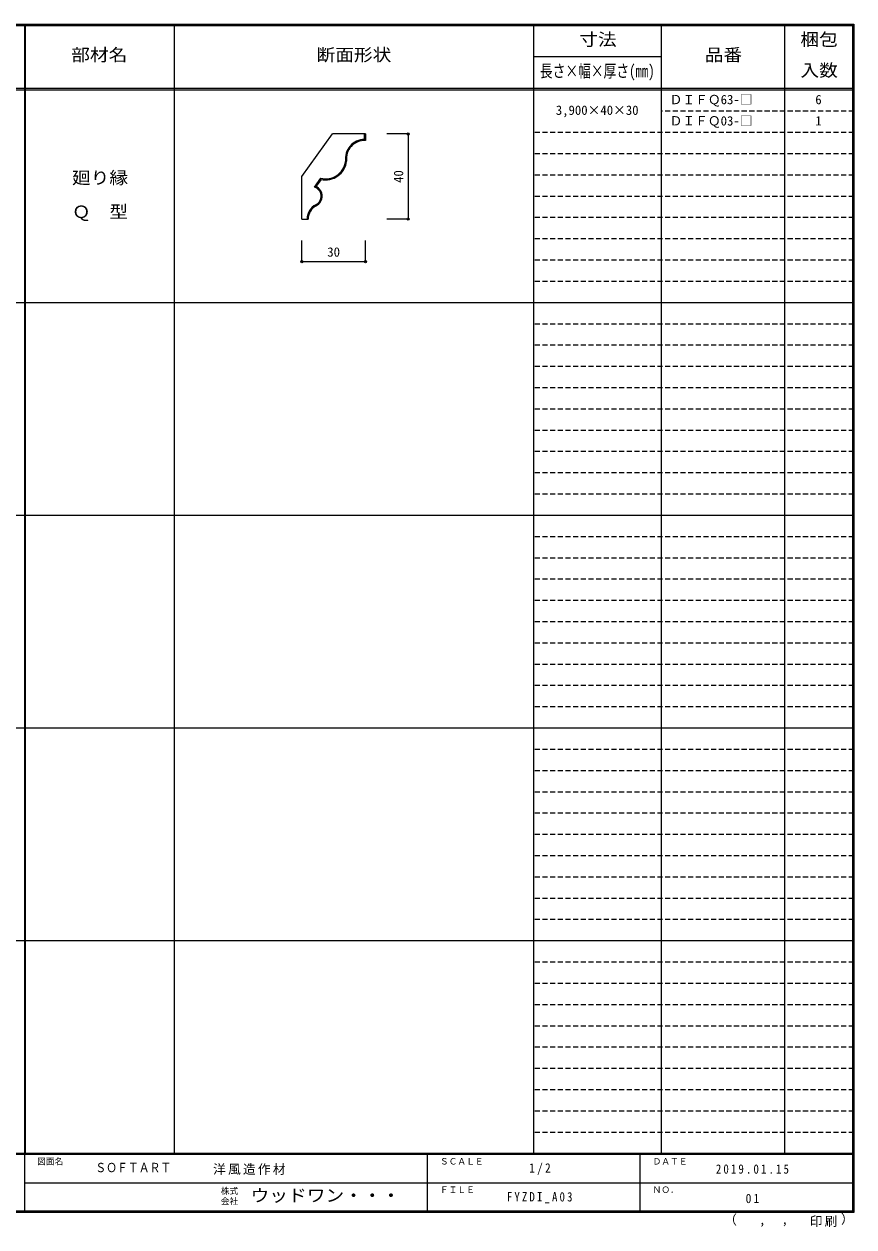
# Model space of a CAD drawing. Units: millimetres, scale not verified. Extents: x -400 to 380, y -287 to 278.
# Drawn here: x -10 to 380, y -287 to 278 of the extents above; entities that cross this region are included whole.
import ezdxf
from ezdxf.enums import TextEntityAlignment as Align

# ---------------------------------------------------------------- set-up
doc = ezdxf.new("R2010")
doc.units = ezdxf.units.MM
doc.header["$LTSCALE"] = 2
doc.header["$PDMODE"] = 32
doc.header["$PDSIZE"] = 1
doc.linetypes.add('DASHED1', pattern=[1.8, 1.2, -0.6])
for name, color, linetype in [('0-4', 3, 'Continuous'), ('0-A', 7, 'Continuous'), ('0-B', 7, 'Continuous'), ('F-1', 7, 'DASHED1'), ('F-A', 7, 'Continuous')]:
    doc.layers.add(name, color=color, linetype=linetype)
doc.styles.add('HG明朝B', font='')
doc.styles.add('ＭＳ ゴシック', font='')
doc.styles.get('HG明朝B').set_extended_font_data('HG明朝B')
doc.styles.get('ＭＳ ゴシック').set_extended_font_data('MS Gothic')

msp = doc.modelspace()

# ---------------------------------------------------------------- linework, layer by layer
at = {"layer": '0-4'}
for p, q in [((120.398, 206.747), (134.784, 226.666)), ((150.398, 226.666), (134.784, 226.666)), ((149.898, 224.096), (149.898, 226.666)), ((150.398, 226.666), (150.398, 223.666)), ((120.398, 186.666), (120.398, 206.747)), ((129.245, 205.863), (126.264, 201.736)), ((129.455, 205.3), (127.113, 202.057)), ((120.398, 186.666), (123.398, 186.666))]:
    msp.add_line(p, q, dxfattribs=at)
for centre, radius, start, end in [((149.898, 215.096), 9, 90, 188.30099), ((149.898, 215.096), 8.5, 86.6609, 188.30099), ((131.578, 215.072), 9.5, 255.78062, 352.28433), ((131.578, 215.072), 10, 257.74053, 353.07626), ((124.996, 197.419), 4.5, 296.75294, 73.63357), ((124.996, 197.419), 5, 296.75294, 65.47228), ((130.398, 186.703), 7.5, 116.75294, 180.2844), ((130.398, 186.703), 7, 116.75294, 180.30472)]:
    msp.add_arc(centre, radius, start, end, dxfattribs=at)
at = {"layer": '0-B', "color": 4}
for p, q in [((170.398, 226.666), (160.398, 226.666)), ((170.398, 226.666), (170.398, 186.666)), ((170.398, 186.666), (160.398, 186.666)), ((120.398, 166.666), (120.398, 176.666)), ((150.398, 166.666), (150.398, 176.666)), ((120.398, 166.666), (150.398, 166.666))]:
    msp.add_line(p, q, dxfattribs=at)
at = {"layer": '0-B'}
for p in [(170.398, 226.666), (170.398, 186.666), (120.398, 166.666), (150.398, 166.666)]:
    msp.add_point(p, dxfattribs=at)
at = {"layer": 'F-1', "color": 6, "linetype": 'Continuous'}
for p, q in [((-400, 278), (380, 278)), ((-400, 277.667), (380, 277.667)), ((-10, 278.333), (-10, -253)), ((-9.667, 278.337), (-9.667, -253)), ((379.333, 278.333), (379.333, -280.333)), ((379.667, 278.333), (379.667, -280.333)), ((380, 248), (-400, 248)), ((380, 247.333), (-400, 247.333)), ((380, -252.667), (-400, -252.667)), ((380, -253), (-400, -253)), ((-10, -253), (-10, -279.667)), ((179.333, -253), (179.333, -279.667)), ((279.333, -253), (279.333, -279.667)), ((-10, -266.333), (379.333, -266.334)), ((380, -279.667), (-400, -279.667)), ((380, -280), (-400, -280)), ((380, -280.333), (-400, -280.333))]:
    msp.add_line(p, q, dxfattribs=at)
at = {"layer": 'F-1', "linetype": 'Continuous'}
for p, q in [((60.333, 278.337), (60.333, -253)), ((229.333, 278.333), (229.333, -252.667)), ((289.333, 278.333), (289.333, -253.003)), ((347.333, 278.333), (347.333, -253.003)), ((229.333, 263.163), (289.333, 263.163)), ((380, 147.333), (-399.333, 147.333)), ((-9.667, 47.333), (-329.333, 47.333)), ((380, 47.333), (-9.667, 47.333)), ((-9.667, -52.667), (-399.333, -52.667)), ((380, -52.667), (-9.667, -52.667)), ((-9.667, -152.667), (-400, -152.667)), ((380, -152.667), (-9.667, -152.667))]:
    msp.add_line(p, q, dxfattribs=at)
at = {"layer": 'F-1'}
for p, q in [((380, 237.333), (289.333, 237.333)), ((380, 227.333), (229.333, 227.333)), ((380, 217.333), (229.333, 217.333)), ((380, 207.333), (229.333, 207.333)), ((380, 197.333), (229.333, 197.333)), ((380, 187.333), (229.333, 187.333)), ((380, 177.333), (229.333, 177.333)), ((380, 167.333), (229.333, 167.333)), ((380, 157.333), (229.333, 157.333)), ((380, 137.333), (229.333, 137.333)), ((380, 127.333), (229.333, 127.333)), ((380, 117.333), (229.333, 117.333)), ((380, 107.333), (229.333, 107.333)), ((380, 97.333), (229.333, 97.333)), ((380, 87.333), (229.333, 87.333)), ((380, 77.333), (229.333, 77.333)), ((380, 67.333), (229.333, 67.333)), ((380, 57.333), (229.333, 57.333)), ((380, 37.333), (229.333, 37.333)), ((380, 27.333), (229.333, 27.333)), ((380, 17.333), (229.333, 17.333)), ((380, 7.333), (229.333, 7.333)), ((380, -2.667), (229.333, -2.667)), ((380, -12.667), (229.333, -12.667)), ((380, -22.667), (229.333, -22.667)), ((380, -32.667), (229.333, -32.667)), ((380, -42.667), (229.333, -42.667)), ((380, -62.667), (229.333, -62.667)), ((380, -72.667), (229.333, -72.667)), ((380, -82.667), (229.333, -82.667)), ((380, -92.667), (229.333, -92.667)), ((380, -102.667), (229.333, -102.667)), ((380, -112.667), (229.333, -112.667)), ((380, -122.667), (229.333, -122.667)), ((380, -132.667), (229.333, -132.667)), ((380, -142.667), (229.333, -142.667)), ((380, -162.667), (229.333, -162.667)), ((380, -172.667), (229.333, -172.667)), ((380, -182.667), (229.333, -182.667)), ((380, -192.667), (229.333, -192.667)), ((380, -202.667), (229.333, -202.667)), ((380, -212.667), (229.333, -212.667)), ((380, -222.667), (229.333, -222.667)), ((380, -232.667), (229.333, -232.667)), ((380, -242.667), (229.333, -242.667))]:
    msp.add_line(p, q, dxfattribs=at)
at = {"layer": 'F-1', "color": 6, "linetype": 'Continuous'}
msp.add_lwpolyline([(-400, 278.333), (380, 278.333), (380, -280.333)], dxfattribs=at)

# ---------------------------------------------------------------- texts
at = {"layer": '0-A', "style": 'ＭＳ ゴシック'}
for s, p in [('ＤＩＦＱ63-□', (293.333, 239.333)), ('6', (361.833, 239.333)), ('3,900×40×30', (239.833, 234.333)), ('ＤＩＦＱ03-□', (293.333, 229.333)), ('1', (361.833, 229.333))]:
    msp.add_text(s, height=4.399, dxfattribs=at).set_placement(p, align=Align.BOTTOM_LEFT)
at = {"layer": '0-A', "style": 'ＭＳ ゴシック', "width": 1.1}
for s, p in [('廻り縁', (12.333, 201.406)), ('Ｑ\u3000型', (12.333, 185.406))]:
    msp.add_text(s, height=5.865, dxfattribs=at).set_placement(p, align=Align.BOTTOM_LEFT)
at = {"layer": '0-B', "style": 'ＭＳ ゴシック'}
msp.add_text('40', height=4.399, rotation=90, dxfattribs=at).set_placement((169.398, 203.666), align=Align.BOTTOM_LEFT)
msp.add_text('30', height=4.399, dxfattribs=at).set_placement((132.398, 167.666), align=Align.BOTTOM_LEFT)
at = {"layer": 'F-A'}
for s, height, style, width, p in [('寸法', 5.865, 'ＭＳ ゴシック', 1.1, (250.833, 266.417)), ('梱包', 5.865, 'ＭＳ ゴシック', 1.1, (354.833, 266.413)), ('部材名', 5.865, 'ＭＳ ゴシック', 1.1, (12, 259.167)), ('断面形状', 5.865, 'ＭＳ ゴシック', 1.1, (127.333, 259.167)), ('品番', 5.865, 'ＭＳ ゴシック', 1.1, (309.833, 259.165)), ('入数', 5.865, 'ＭＳ ゴシック', 1.1, (354.833, 251.91)), ('長さ×幅×厚さ(㎜)', 5.865, 'ＭＳ ゴシック', 0.75, (232.333, 251.582)), ('ＳＯＦＴＡＲＴ', 4.399, 'HG明朝B', 0.85, (23.333, -262.719)), ('ウッドワン・・・', 5.865, 'ＭＳ ゴシック', 1.1, (96.333, -277))]:
    msp.add_text(s, height=height, dxfattribs=dict(at, style=style, width=width)).set_placement(p, align=Align.BOTTOM_LEFT)
at = {"layer": 'F-A', "style": 'ＭＳ ゴシック'}
for s, height, p in [('図面名', 2.933, (-4, -258.667)), ('ＳＣＡＬＥ', 2.933, (185.333, -258.667)), ('ＤＡＴＥ', 2.933, (285.333, -258.667)), ('株式', 2.933, (82.333, -272.6)), ('ＦＩＬＥ', 2.933, (185.333, -272)), ('ＮＯ．', 2.933, (285.333, -272)), ('会社', 2.933, (82.333, -277.4)), ('（', 4.399, (318.936, -287.221)), ('）', 4.399, (373.894, -286.942)), (',', 4.399, (335.418, -287.221)), (',', 4.399, (346.013, -287.035))]:
    msp.add_text(s, height=height, dxfattribs=at).set_placement(p, align=Align.BOTTOM_LEFT)
at = {"layer": 'F-A', "char_height": 4.399, "attachment_point": 7, "style": 'ＭＳ ゴシック'}
for s, insert in [('\\T1.17;洋風造作材', (78.695, -262.667)), ('\\T1.38;\\W0.9;1/2', (227.333, -262.667)), ('\\T1.39;\\W0.85;2019.01.15', (315.083, -262.167)), ('\\T1.39;\\W0.85;FYZDI_A03', (216.833, -276)), ('\\T1.36;\\W0.9;01', (329.083, -276)), ('\\T1.17;印刷', (359.21, -287.128))]:
    msp.add_mtext(s, dxfattribs=dict(at, insert=insert))

doc.saveas('drawing.dxf')
